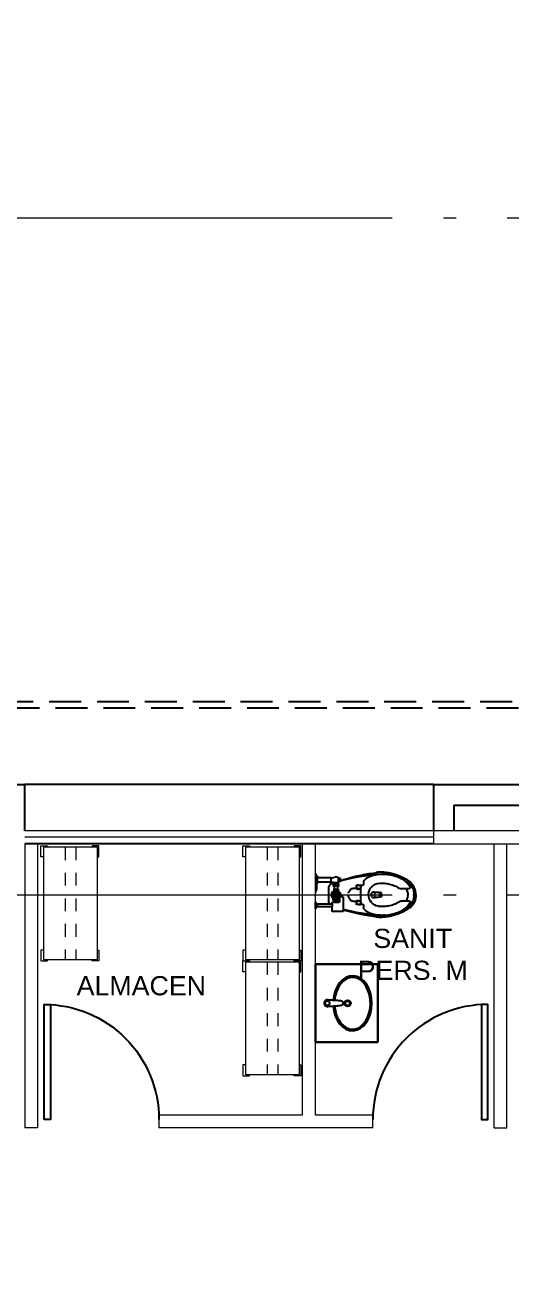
# Model space of a CAD drawing. Header units: metres. Extents: x -22 to 564, y 0 to 143.
# Drawn here: x 290.06 to 293.87, y 46.04 to 55.79 of the extents above; entities that cross this region are included whole.
import ezdxf

# ---------------------------------------------------------------- set-up
doc = ezdxf.new("R2010")
doc.units = ezdxf.units.M
for name, pattern in [('EJES630', [6.3, 5.5, -0.4, 0, -0.4]), ('XREF 3N NEURO-ONCOLOGIA$0$DASHED2', [0.375, 0.25, -0.125]), ('XREF 3N NEURO-ONCOLOGIA$0$HIDDEN2', [0.1875, 0.125, -0.0625]), ('XREF 3N NEURO-ONCOLOGIA$0$PDF_IMPORT', [1, 0.8, -0.2])]:
    doc.linetypes.add(name, pattern=pattern)
for name, color, linetype, lineweight in [('EJES', 11, 'EJES630', 0), ('XREF 3N NEURO-ONCOLOGIA$0$HERRERIAS', 1, 'Continuous', 18), ('XREF 3N NEURO-ONCOLOGIA$0$MUROS DE TABLAROCA', 150, 'Continuous', 13)]:
    doc.layers.add(name, color=color, linetype=linetype, lineweight=lineweight)
for name, color, linetype in [('TEXTO', 7, 'Continuous'), ('XREF 3N NEURO-ONCOLOGIA$0$LAMINA MULTIPERFORADA', 9, 'Continuous'), ('XREF 3N NEURO-ONCOLOGIA$0$MOBILIARIO', 161, 'Continuous'), ('XREF 3N NEURO-ONCOLOGIA$0$MOBILIARIO FIJO', 40, 'Continuous'), ('XREF 3N NEURO-ONCOLOGIA$0$MUROS BAJOS', 2, 'Continuous'), ('XREF 3N NEURO-ONCOLOGIA$0$NOVIDESA', 11, 'Continuous'), ('XREF 3N NEURO-ONCOLOGIA$0$PUERTAS', 253, 'Continuous')]:
    doc.layers.add(name, color=color, linetype=linetype)
doc.styles.add('100 SUBTITULOS 30', font='arial.ttf', dxfattribs={"height": 0.3})

# ---------------------------------------------------------------- blocks, each defined once
blk = doc.blocks.new('XREF 3N NEURO-ONCOLOGIA$0$XR-02$0$LAVABO.NORMATIVO')
at = {"layer": 'XREF 3N NEURO-ONCOLOGIA$0$MOBILIARIO FIJO'}
for p, q in [((-0.305, -0.49), (-0.305, 0)), ((-0.305, 0), (0.305, 0)), ((0.305, 0), (-0.305, 0)), ((-0.305, 0), (-0.305, -0.49)), ((0.305, -0.49), (0.305, 0)), ((0.305, 0), (0.305, -0.49)), ((0.305, -0.49), (-0.305, -0.49)), ((-0.305, -0.49), (0.305, -0.49))]:
    blk.add_line(p, q, dxfattribs=at)
at = {"layer": 'XREF 3N NEURO-ONCOLOGIA$0$MOBILIARIO FIJO', "linetype": 'ByBlock'}
for p, q in [((-0.0243, -0.0921), (-0.0244, -0.0934)), ((-0.0244, -0.0934), (-0.0244, -0.0942)), ((-0.0244, -0.0942), (-0.0243, -0.0949)), ((-0.024, -0.0894), (-0.0243, -0.0921)), ((-0.0243, -0.0949), (-0.0243, -0.0955)), ((-0.0243, -0.0955), (-0.0243, -0.096)), ((-0.0243, -0.096), (-0.0242, -0.0966)), ((-0.0242, -0.0966), (-0.0241, -0.0974)), ((-0.0234, -0.087), (-0.024, -0.0894)), ((-0.0227, -0.0847), (-0.0234, -0.087)), ((-0.0216, -0.0822), (-0.0227, -0.0847)), ((-0.0202, -0.0798), (-0.0216, -0.0822)), ((-0.0191, -0.0783), (-0.0202, -0.0798)), ((-0.0172, -0.0761), (-0.0191, -0.0783)), ((-0.0151, -0.0741), (-0.0172, -0.0761)), ((-0.0135, -0.073), (-0.0151, -0.0741)), ((-0.0112, -0.0715), (-0.0135, -0.073)), ((-0.0091, -0.0705), (-0.0112, -0.0715)), ((-0.0068, -0.0696), (-0.0091, -0.0705)), ((-0.0048, -0.069), (-0.0068, -0.0696)), ((-0.0037, -0.0688), (-0.0048, -0.069)), ((-0.0023, -0.0686), (-0.0037, -0.0688)), ((-0.0007, -0.0684), (-0.0023, -0.0686)), ((0.001, -0.0684), (-0.0007, -0.0684)), ((0.0022, -0.0684), (0.001, -0.0684)), ((0.0031, -0.0685), (0.0022, -0.0684)), ((0.0044, -0.0686), (0.0031, -0.0685)), ((0.0064, -0.0689), (0.0044, -0.0686)), ((0.0074, -0.0692), (0.0064, -0.0689)), ((0.0089, -0.0696), (0.0074, -0.0692)), ((0.0104, -0.0702), (0.0089, -0.0696)), ((0.012, -0.0709), (0.0104, -0.0702)), ((0.0135, -0.0717), (0.012, -0.0709)), ((0.015, -0.0726), (0.0135, -0.0717)), ((0.0161, -0.0734), (0.015, -0.0726)), ((0.0174, -0.0743), (0.0161, -0.0734)), ((0.0185, -0.0753), (0.0174, -0.0743)), ((0.0196, -0.0765), (0.0185, -0.0753)), ((0.0205, -0.0775), (0.0196, -0.0765)), ((0.0216, -0.0789), (0.0205, -0.0775)), ((0.0223, -0.08), (0.0216, -0.0789)), ((0.0229, -0.0809), (0.0223, -0.08)), ((0.0236, -0.0821), (0.0229, -0.0809)), ((0.0242, -0.0833), (0.0236, -0.0821)), ((0.0247, -0.0847), (0.0242, -0.0833)), ((0.0251, -0.0858), (0.0247, -0.0847)), ((0.0253, -0.0863), (0.0251, -0.0858)), ((0.0257, -0.0876), (0.0253, -0.0863)), ((0.0259, -0.0887), (0.0257, -0.0876)), ((0.0257, -0.0997), (0.0262, -0.0967)), ((0.0262, -0.0904), (0.0259, -0.0887)), ((0.0264, -0.0923), (0.0262, -0.0904)), ((0.0262, -0.0967), (0.0264, -0.0945)), ((0.0264, -0.0945), (0.0264, -0.0923)), ((-0.0241, -0.0974), (-0.0239, -0.0984)), ((-0.0239, -0.0984), (-0.0238, -0.0992)), ((-0.0238, -0.0992), (-0.0236, -0.1)), ((-0.0236, -0.1), (-0.0234, -0.1008)), ((-0.0234, -0.1008), (-0.0231, -0.1015)), ((-0.0231, -0.1015), (-0.023, -0.1019)), ((-0.023, -0.1019), (-0.023, -0.1049)), ((-0.023, -0.1049), (-0.0228, -0.1112)), ((-0.0228, -0.1112), (-0.0227, -0.115)), ((-0.0227, -0.115), (-0.0225, -0.1194)), ((-0.0225, -0.1194), (-0.0223, -0.124)), ((-0.0223, -0.124), (-0.0221, -0.1293)), ((-0.0221, -0.1293), (-0.0218, -0.1342)), ((-0.0218, -0.1342), (-0.0215, -0.1396)), ((-0.0215, -0.1396), (-0.0213, -0.1434)), ((-0.0213, -0.1434), (-0.0211, -0.1459)), ((-0.0211, -0.1459), (-0.0209, -0.1491)), ((-0.0209, -0.1491), (-0.0206, -0.1522)), ((-0.0206, -0.1522), (-0.0204, -0.1555)), ((-0.0204, -0.1555), (-0.0201, -0.1589)), ((-0.0201, -0.1589), (-0.0196, -0.1649)), ((-0.0196, -0.1649), (-0.0189, -0.1721)), ((-0.0189, -0.1721), (-0.0181, -0.1789)), ((-0.0181, -0.1789), (-0.0169, -0.19)), ((-0.0169, -0.19), (-0.0157, -0.1988)), ((0.0182, -0.196), (0.0184, -0.194)), ((0.0184, -0.194), (0.0187, -0.1919)), ((0.0187, -0.1919), (0.0189, -0.19)), ((0.0189, -0.19), (0.0191, -0.1882)), ((0.0191, -0.1882), (0.0195, -0.185)), ((0.0195, -0.185), (0.0198, -0.1825)), ((0.0198, -0.1825), (0.02, -0.1804)), ((0.02, -0.1804), (0.0208, -0.1735)), ((0.0208, -0.1735), (0.0214, -0.1673)), ((0.0214, -0.1673), (0.0222, -0.1578)), ((0.0222, -0.1578), (0.0226, -0.1532)), ((0.0226, -0.1532), (0.0229, -0.1491)), ((0.0229, -0.1491), (0.0233, -0.1442)), ((0.0233, -0.1442), (0.0238, -0.1353)), ((0.0238, -0.1353), (0.0241, -0.1299)), ((0.0241, -0.1299), (0.0243, -0.1254)), ((0.0243, -0.1254), (0.0246, -0.1195)), ((0.0246, -0.1195), (0.0248, -0.1123)), ((0.0248, -0.1123), (0.025, -0.1082)), ((0.025, -0.1082), (0.0251, -0.1019)), ((0.0251, -0.1019), (0.0257, -0.0997)), ((0.0251, -0.1019), (0.0251, -0.1019)), ((-0.0157, -0.1988), (-0.015, -0.204)), ((-0.015, -0.204), (-0.0149, -0.2046)), ((-0.0149, -0.2046), (-0.0147, -0.2056)), ((-0.0147, -0.2056), (-0.0145, -0.2063)), ((-0.0145, -0.2063), (-0.0143, -0.2071)), ((-0.0143, -0.2071), (-0.0138, -0.2082)), ((-0.0138, -0.2082), (-0.0133, -0.2094)), ((-0.0133, -0.2094), (-0.0126, -0.2105)), ((-0.0126, -0.2105), (-0.0117, -0.2117)), ((-0.0117, -0.2117), (-0.0102, -0.2135)), ((-0.0102, -0.2135), (-0.0089, -0.2146)), ((-0.0089, -0.2146), (-0.0077, -0.2154)), ((-0.0077, -0.2154), (-0.0065, -0.2161)), ((-0.0065, -0.2161), (-0.0048, -0.2169)), ((-0.0048, -0.2169), (-0.0035, -0.2173)), ((-0.0035, -0.2173), (-0.002, -0.2177)), ((-0.002, -0.2177), (-0.0008, -0.2179)), ((-0.0008, -0.2179), (0.0008, -0.218)), ((0.0008, -0.218), (0.0027, -0.2179)), ((0.0027, -0.2179), (0.0037, -0.2177)), ((0.0037, -0.2177), (0.0056, -0.2173)), ((0.0056, -0.2173), (0.0072, -0.2168)), ((0.0072, -0.2168), (0.0088, -0.216)), ((0.0088, -0.216), (0.0106, -0.2149)), ((0.0106, -0.2149), (0.0116, -0.214)), ((0.0116, -0.214), (0.0128, -0.2129)), ((0.0128, -0.2129), (0.014, -0.2114)), ((0.014, -0.2114), (0.0152, -0.2097)), ((0.0152, -0.2097), (0.0162, -0.2076)), ((0.0162, -0.2076), (0.0167, -0.2057)), ((0.0167, -0.2057), (0.017, -0.2046)), ((0.017, -0.2046), (0.0173, -0.2024)), ((0.0173, -0.2024), (0.0176, -0.2004)), ((0.0176, -0.2004), (0.0179, -0.1983)), ((0.0179, -0.1983), (0.0182, -0.196))]:
    blk.add_line(p, q, dxfattribs=at)
at = {"layer": 'XREF 3N NEURO-ONCOLOGIA$0$MOBILIARIO FIJO', "linetype": 'Continuous'}
blk.add_circle((0.001, -0.0938), 0.0171, dxfattribs=at)
at = {"layer": 'XREF 3N NEURO-ONCOLOGIA$0$MOBILIARIO FIJO'}
for radius in [0.025, 0.0175]:
    blk.add_circle((0, -0.2523), radius, dxfattribs=at)
at = {"layer": 'XREF 3N NEURO-ONCOLOGIA$0$MOBILIARIO FIJO', "linetype": 'Continuous'}
for centre, radius, start, end in [((0.001, -0.0938), 0.0254, 0, 198.6555), ((0.001, -0.0938), 0.0242, 359.53294, 180.46706), ((0.8216, -0.0871), 0.8447, 180.46706, 187.95688), ((-0.8195, -0.0871), 0.8447, 352.04312, 359.53294), ((0.0011, -0.0938), 0.0254, 341.33754, 0.00356), ((0.001, -0.2018), 0.0162, 187.95688, 352.04312)]:
    blk.add_arc(centre, radius, start, end, dxfattribs=at)
at = {"layer": 'XREF 3N NEURO-ONCOLOGIA$0$MOBILIARIO FIJO'}
blk.add_ellipse((0, -0.2907), major_axis=(-0.215, 0), ratio=0.709302, start_param=4.791428, end_param=10.916607, dxfattribs=at)
blk.add_open_spline([(-0.0163, -0.1507), (-0.0558, -0.153), (-0.0942, -0.1635), (-0.1837, -0.2123), (-0.2121, -0.2654), (-0.1879, -0.3629), (-0.1336, -0.4082), (0.0089, -0.4403), (0.0926, -0.4256), (0.1966, -0.3523), (0.2151, -0.2979), (0.1733, -0.2026), (0.1106, -0.1621), (0.0301, -0.1518), (0.0232, -0.1511), (0.0163, -0.1507)], degree=3, knots=[4.791428, 4.791428, 4.791428, 4.791428, 5.367357, 5.367357, 6.457084, 6.457084, 7.54681, 7.54681, 8.636537, 8.636537, 9.726264, 9.726264, 10.81599, 10.81599, 10.916607, 10.916607, 10.916607, 10.916607], dxfattribs=at)
blk = doc.blocks.new('XREF 3N NEURO-ONCOLOGIA$0$XR-00$0$TZF-1-310')
for p, q in [((0, 0.0034), (0, -0.0034)), ((0.107, 0), (0.0582, 0)), ((-0.0197, -0.0022), (-0.0141, -0.0008)), ((-0.0034, 0), (0.0034, 0)), ((0.0575, -0.0007), (0.0576, -0.0026)), ((0.0575, -0.0007), (0.1078, -0.0007)), ((0.0585, -0.0037), (0.069, -0.0067)), ((0.069, -0.0067), (0.0964, -0.0067)), ((0.0705, -0.0086), (0.0708, -0.0154)), ((0.0708, -0.0154), (0.0946, -0.0154)), ((0.0736, -0.1306), (0.0736, -0.0154)), ((0.0918, -0.0155), (0.0917, -0.1306)), ((0.0946, -0.0154), (0.0948, -0.0086)), ((0.0964, -0.0067), (0.1066, -0.0038)), ((0.1072, 0), (0.107, 0)), ((0.1078, -0.0025), (0.1078, -0.0007)), ((-0.1331, -0.1809), (-0.1338, -0.1805)), ((-0.1331, -0.181), (-0.1331, -0.181)), ((-0.1331, -0.181), (-0.133, -0.181)), ((-0.133, -0.181), (-0.1329, -0.181)), ((-0.1329, -0.1837), (-0.133, -0.1814)), ((-0.133, -0.1814), (-0.0996, -0.1814)), ((-0.1329, -0.181), (-0.1319, -0.181)), ((-0.1329, -0.1837), (-0.0999, -0.1837)), ((-0.1302, -0.1867), (-0.1329, -0.1837)), ((-0.1319, -0.181), (-0.1269, -0.1809)), ((-0.1026, -0.1867), (-0.1302, -0.1867)), ((-0.1302, -0.1867), (-0.1301, -0.1933)), ((-0.1287, -0.1946), (-0.104, -0.1946)), ((-0.1269, -0.1809), (-0.1141, -0.1807)), ((-0.1141, -0.1807), (-0.1105, -0.1806)), ((-0.1105, -0.1806), (-0.1008, -0.1805)), ((-0.1028, -0.1933), (-0.1026, -0.1867)), ((-0.0999, -0.1837), (-0.1026, -0.1867)), ((-0.1008, -0.1805), (-0.1002, -0.1805)), ((-0.0998, -0.1814), (-0.0999, -0.1837)), ((-0.0996, -0.1805), (-0.0989, -0.1809)), ((-0.0996, -0.1814), (-0.0989, -0.181)), ((-0.0958, -0.1423), (-0.0805, -0.1423)), ((-0.0958, -0.1789), (-0.0815, -0.1789)), ((-0.082, -0.1612), (-0.0802, -0.1612)), ((-0.082, -0.1612), (-0.0815, -0.1789)), ((-0.0815, -0.1789), (-0.0807, -0.1775)), ((-0.0807, -0.1775), (-0.0806, -0.1775)), ((-0.0806, -0.1775), (-0.08, -0.1785)), ((-0.0805, -0.1423), (-0.08, -0.1433)), ((-0.0805, -0.1423), (-0.0801, -0.1593)), ((-0.0802, -0.1612), (-0.0801, -0.1682)), ((-0.0801, -0.1593), (-0.08, -0.1645)), ((-0.0801, -0.1682), (-0.08, -0.1743)), ((-0.08, -0.1433), (-0.08, -0.1403)), ((-0.08, -0.1403), (-0.0684, -0.1403)), ((-0.08, -0.1433), (-0.08, -0.1809)), ((-0.08, -0.1645), (-0.08, -0.1732)), ((-0.08, -0.1732), (-0.08, -0.1742)), ((-0.08, -0.1809), (-0.0684, -0.1809)), ((-0.0663, -0.1424), (-0.0663, -0.1461)), ((-0.0663, -0.1789), (-0.0663, -0.1751)), ((-0.0587, -0.1062), (-0.0589, -0.1062)), ((0.0587, -0.1062), (-0.0587, -0.1062)), ((-0.0446, -0.1606), (-0.0284, -0.1606)), ((-0.0446, -0.1751), (-0.0446, -0.1777)), ((-0.0446, -0.1777), (-0.0229, -0.1776)), ((-0.0233, -0.1591), (-0.0175, -0.145)), ((-0.0175, -0.1762), (-0.0233, -0.1621)), ((-0.0175, -0.165), (-0.0175, -0.1562)), ((-0.0174, -0.1563), (-0.0174, -0.1649)), ((-0.0154, -0.1429), (-0.0019, -0.1373)), ((-0.0154, -0.1783), (-0.0013, -0.1842)), ((-0.013, -0.1295), (-0.013, -0.1264)), ((-0.013, -0.1295), (-0.013, -0.1336)), ((-0.0127, -0.1264), (-0.0127, -0.1292)), ((-0.0126, -0.1946), (-0.0126, -0.1919)), ((-0.0086, -0.1264), (-0.0086, -0.1292)), ((-0.0075, -0.1946), (-0.0075, -0.1919)), ((-0.004, -0.1264), (-0.004, -0.1292)), ((-0.0031, -0.1946), (-0.0031, -0.1919)), ((0.0022, -0.1839), (0.0158, -0.1783)), ((0.0024, -0.1373), (0.0149, -0.1425)), ((0.0044, -0.1264), (0.0044, -0.1292)), ((0.0058, -0.1946), (0.0058, -0.1919)), ((0.009, -0.1264), (0.009, -0.1292)), ((0.0097, -0.1946), (0.0097, -0.1919)), ((0.0101, -0.1336), (0.0245, -0.1336)), ((0.0101, -0.1876), (0.0245, -0.1876)), ((0.0131, -0.1264), (0.0131, -0.1292)), ((0.0134, -0.1336), (0.0134, -0.1264)), ((0.0134, -0.1919), (0.0134, -0.1876)), ((0.0134, -0.1946), (0.0134, -0.1919)), ((0.0162, -0.2187), (0.0162, -0.1879)), ((0.0162, -0.1879), (0.021, -0.1879)), ((0.0178, -0.1563), (0.0178, -0.1649)), ((0.0179, -0.145), (0.0233, -0.1579)), ((0.0179, -0.165), (0.0179, -0.1562)), ((0.0238, -0.1621), (0.0182, -0.1757)), ((0.0201, -0.1879), (0.0205, -0.1876)), ((0.0209, -0.1879), (0.0213, -0.1876)), ((0.0267, -0.1839), (0.027, -0.1806)), ((0.027, -0.1406), (0.0268, -0.1376)), ((0.0276, -0.1396), (0.0276, -0.1521)), ((0.0276, -0.1431), (0.0287, -0.1431)), ((0.0276, -0.1781), (0.0276, -0.1691)), ((0.0276, -0.1691), (0.0276, -0.1816)), ((0.0294, -0.1781), (0.0276, -0.1781)), ((0.0287, -0.1431), (0.0294, -0.1781)), ((0.0287, -0.1431), (0.0292, -0.1439)), ((0.0296, -0.1701), (0.0292, -0.1439)), ((0.0292, -0.1439), (0.0294, -0.1439)), ((0.0294, -0.1439), (0.0298, -0.1431)), ((0.0294, -0.1439), (0.03, -0.1773)), ((0.0294, -0.1781), (0.0298, -0.1773)), ((0.0298, -0.1773), (0.0296, -0.1701)), ((0.0304, -0.1781), (0.0298, -0.1431)), ((0.0298, -0.1431), (0.03, -0.1431)), ((0.0298, -0.1773), (0.03, -0.1773)), ((0.03, -0.1431), (0.0306, -0.1781)), ((0.03, -0.1431), (0.03, -0.1431)), ((0.03, -0.1431), (0.0304, -0.1439)), ((0.03, -0.1773), (0.0304, -0.1781)), ((0.0304, -0.1439), (0.0308, -0.1622)), ((0.0304, -0.1439), (0.0306, -0.1439)), ((0.0304, -0.1781), (0.0306, -0.1781)), ((0.0306, -0.1439), (0.031, -0.1433)), ((0.0306, -0.1439), (0.0308, -0.1498)), ((0.0306, -0.1781), (0.031, -0.1774)), ((0.0308, -0.1498), (0.0309, -0.1593)), ((0.0308, -0.1622), (0.0309, -0.1703)), ((0.0309, -0.1593), (0.0309, -0.1605)), ((0.0309, -0.1605), (0.0309, -0.162)), ((0.0309, -0.162), (0.031, -0.1637)), ((0.0309, -0.1703), (0.0309, -0.1724)), ((0.0517, -0.1879), (0.0554, -0.1879)), ((0.0587, -0.1062), (0.0589, -0.1062)), ((0.0732, -0.1305), (0.0664, -0.1305)), ((0.131, -0.1305), (0.0921, -0.1305)), ((0.131, -0.2187), (0.131, -0.1305)), ((-0.1109, -0.1952), (-0.1109, -0.1949)), ((0.0162, -0.2187), (0.131, -0.2187)), ((-0.1069, -0.3779), (-0.1063, -0.3779)), ((-0.1047, -0.377), (-0.1046, -0.3768)), ((-0.1029, -0.3758), (-0.1024, -0.3758)), ((-0.1024, -0.3758), (-0.0787, -0.3758)), ((-0.0763, -0.3379), (-0.0765, -0.3256)), ((-0.0763, -0.3255), (-0.0763, -0.3536)), ((-0.0763, -0.3536), (-0.056, -0.3539)), ((-0.0761, -0.3536), (-0.0761, -0.3536)), ((-0.0752, -0.3536), (-0.0761, -0.3536)), ((-0.0761, -0.3536), (-0.0761, -0.3538)), ((-0.0761, -0.3538), (-0.0761, -0.3539)), ((-0.0735, -0.3627), (-0.0761, -0.3539)), ((-0.0752, -0.3536), (-0.0752, -0.3536)), ((-0.0752, -0.3536), (-0.0729, -0.3536)), ((-0.0742, -0.3721), (-0.0742, -0.3698)), ((-0.0735, -0.3636), (-0.0735, -0.3598)), ((-0.0729, -0.3219), (-0.0727, -0.3219)), ((-0.0726, -0.3219), (-0.0679, -0.3219)), ((-0.0509, -0.3222), (-0.0726, -0.3219)), ((-0.0693, -0.3562), (-0.056, -0.3563)), ((-0.0679, -0.3219), (-0.0561, -0.3219)), ((-0.0561, -0.3219), (-0.0511, -0.3219)), ((-0.056, -0.353), (-0.0373, -0.353)), ((-0.056, -0.353), (-0.056, -0.3563)), ((-0.0481, -0.353), (-0.0473, -0.326)), ((-0.0476, -0.3384), (-0.0479, -0.353)), ((-0.0364, -0.3539), (-0.0364, -0.3562)), ((0.0364, -0.3562), (0.0364, -0.3539)), ((0.0373, -0.353), (0.0551, -0.353)), ((0.0476, -0.3381), (0.0475, -0.3258)), ((0.0476, -0.3258), (0.0476, -0.353)), ((0.0511, -0.3221), (0.0512, -0.3221)), ((0.0513, -0.3221), (0.0561, -0.3221)), ((0.0731, -0.3224), (0.0513, -0.3221)), ((0.056, -0.3539), (0.056, -0.3562)), ((0.056, -0.3539), (0.0759, -0.3542)), ((0.0561, -0.3221), (0.0679, -0.3221)), ((0.0679, -0.3221), (0.0729, -0.3221)), ((0.0761, -0.3541), (0.0735, -0.3629)), ((0.0735, -0.3598), (0.0735, -0.3636)), ((0.0742, -0.3698), (0.0742, -0.3721)), ((0.0759, -0.3542), (0.0767, -0.3262)), ((0.0761, -0.3539), (0.0759, -0.3539)), ((0.0763, -0.3386), (0.0761, -0.3539)), ((0.0761, -0.354), (0.0761, -0.3539)), ((0.0761, -0.3541), (0.0761, -0.354)), ((0.0787, -0.3758), (0.1024, -0.3758)), ((0.1024, -0.3758), (0.1029, -0.3758)), ((0.1069, -0.3779), (0.1052, -0.3779)), ((0.0216, -0.4666), (-0.0216, -0.4666)), ((-0.0026, -0.4379), (-0.0058, -0.4387)), ((0.0058, -0.4387), (-0.0058, -0.4387)), ((0.0026, -0.4379), (0.0058, -0.4387)), ((-0.0907, -0.5014), (-0.0907, -0.5014)), ((0.0181, -0.5057), (-0.0181, -0.5057)), ((-0.0176, -0.5057), (-0.0171, -0.5081)), ((0, -0.5182), (0, -0.5191)), ((0.0176, -0.5057), (0.0171, -0.5081)), ((-0.0501, -0.6597), (-0.0501, -0.7362)), ((0.0501, -0.7362), (0.0501, -0.6674)), ((-0.0062, -0.724), (0, -0.724)), ((0.0062, -0.724), (0, -0.724))]:
    blk.add_line(p, q)
for points in [[(-0.169, -0.0008), (-0.1688, 0)], [(-0.1688, 0), (-0.0143, 0)], [(-0.169, -0.0008), (-0.1634, -0.0022)], [(-0.1686, -0.0008), (-0.0145, -0.0008)], [(-0.1634, -0.0022), (-0.0197, -0.0022)], [(-0.152, -0.0025), (-0.1464, -0.0081)], [(-0.1473, -0.013), (-0.1477, -0.0069)], [(-0.1452, -0.015), (-0.0876, -0.015)], [(-0.145, -0.0087), (-0.0382, -0.0087)], [(-0.0855, -0.013), (-0.0853, -0.0087)], [(-0.0367, -0.0081), (-0.0312, -0.0025)], [(-0.0141, -0.0008), (-0.0143, 0)], [(-0.0965, -0.1805), (-0.1363, -0.1805)], [(-0.1318, -0.1231), (-0.1338, -0.1231), (-0.1338, -0.135)], [(-0.133, -0.1814), (-0.1338, -0.1814), (-0.1331, -0.181), (-0.1331, -0.1809), (-0.1331, -0.1809), (-0.1331, -0.1809), (-0.1331, -0.1809), (-0.1331, -0.1809), (-0.1331, -0.1808), (-0.1331, -0.1808), (-0.1331, -0.1808), (-0.133, -0.1808), (-0.133, -0.1808), (-0.1329, -0.1808), (-0.1329, -0.1808), (-0.1328, -0.1808), (-0.1326, -0.1808), (-0.1322, -0.1808), (-0.1313, -0.1808), (-0.1297, -0.1807), (-0.1275, -0.1807), (-0.1236, -0.1806), (-0.1168, -0.1806), (-0.1117, -0.1805), (-0.1093, -0.1805), (-0.1093, -0.1805)], [(-0.0989, -0.1809), (-0.0989, -0.1809), (-0.0989, -0.1809), (-0.0989, -0.1809), (-0.0989, -0.1809), (-0.0989, -0.1809), (-0.099, -0.1809), (-0.099, -0.1809), (-0.099, -0.1809), (-0.099, -0.1809), (-0.0992, -0.1809), (-0.0998, -0.1809), (-0.1026, -0.181), (-0.1045, -0.181), (-0.1092, -0.1811), (-0.1162, -0.1812), (-0.1277, -0.1813), (-0.1297, -0.1813), (-0.1314, -0.1814), (-0.1325, -0.1814), (-0.1332, -0.1814), (-0.1334, -0.1814)], [(-0.101, -0.1231), (-0.099, -0.1231), (-0.099, -0.135)], [(-0.0967, -0.1399), (-0.0965, -0.1403)], [(-0.0958, -0.1412), (-0.0958, -0.1789), (-0.0958, -0.1799)], [(-0.0807, -0.1775), (-0.0811, -0.168), (-0.0812, -0.1612)], [(-0.0446, -0.1461), (-0.0446, -0.1435), (-0.0228, -0.1434)], [(-0.0149, -0.1632), (-0.0149, -0.1579), (-0.0132, -0.1579), (-0.0132, -0.1598), (-0.0116, -0.1598), (-0.0116, -0.1579), (-0.0099, -0.1579), (-0.0099, -0.1632), (-0.0116, -0.1632), (-0.0116, -0.1613), (-0.0132, -0.1613), (-0.0132, -0.1632), (-0.0149, -0.1632)], [(-0.0137, -0.1355), (-0.0135, -0.1336), (-0.0096, -0.1336)], [(-0.0074, -0.1618), (-0.0045, -0.1618), (-0.0045, -0.1632), (-0.0091, -0.1632), (-0.0091, -0.1579), (-0.0045, -0.1579), (-0.0045, -0.1593), (-0.0074, -0.1593), (-0.0074, -0.1618)], [(-0.0074, -0.1612), (-0.005, -0.1612), (-0.005, -0.1599)], [(-0.0039, -0.1579), (-0.0023, -0.1579), (-0.0023, -0.1618), (-0.0002, -0.1618), (-0.0002, -0.1632), (-0.0039, -0.1632), (-0.0039, -0.1579)], [(-0.0008, -0.1579), (0.0008, -0.1579), (0.0018, -0.1612), (0.0027, -0.1579), (0.0043, -0.1579), (0.0027, -0.1632), (0.0008, -0.1632), (-0.0008, -0.1579)], [(0.0064, -0.1618), (0.0093, -0.1618), (0.0093, -0.1632), (0.0048, -0.1632), (0.0048, -0.1579), (0.0093, -0.1579), (0.0093, -0.1593), (0.0064, -0.1593), (0.0064, -0.1618)], [(0.0064, -0.1612), (0.0089, -0.1612), (0.0089, -0.1599)], [(0.0097, -0.1632), (0.0114, -0.1606), (0.0097, -0.1579), (0.0116, -0.1579), (0.0124, -0.1592), (0.0132, -0.1579), (0.0151, -0.1579), (0.0134, -0.1606), (0.0151, -0.1632), (0.0132, -0.1632), (0.0124, -0.1619), (0.0116, -0.1632), (0.0097, -0.1632)], [(0.0212, -0.188), (0.0212, -0.1879), (0.0514, -0.1879), (0.0514, -0.1879)], [(0.053, -0.1489), (0.053, -0.1417), (0.0573, -0.1417), (0.0573, -0.1384), (0.0587, -0.1384), (0.0587, -0.1828), (0.0573, -0.1828), (0.0573, -0.1795), (0.053, -0.1795), (0.053, -0.1723), (0.0573, -0.1723), (0.0573, -0.1489), (0.053, -0.1489), (0.053, -0.1723)], [(0.0587, -0.1833), (0.0594, -0.1793), (0.0599, -0.1585), (0.0594, -0.1419), (0.059, -0.1387), (0.0587, -0.1379)], [(-0.1219, -0.1952), (-0.1219, -0.1949)]]:
    blk.add_lwpolyline(points)
for points in [[(-0.1318, -0.015), (-0.101, -0.015), (-0.101, -0.1231), (-0.1318, -0.1231)], [(-0.0663, -0.1461), (-0.0446, -0.1461), (-0.0446, -0.1751), (-0.0663, -0.1751)], [(-0.0131, -0.1919), (0.0135, -0.1919), (0.0135, -0.1946), (-0.0131, -0.1946)], [(-0.013, -0.1264), (0.0134, -0.1264), (0.0134, -0.1292), (-0.013, -0.1292)], [(-0.0073, -0.1946), (0.0077, -0.1946), (0.0077, -0.2007), (-0.0073, -0.2007)], [(0.031, -0.1814), (0.0417, -0.1814), (0.0417, -0.1398), (0.031, -0.1398)], [(0.031, -0.1399), (0.0372, -0.1399), (0.0372, -0.1487), (0.031, -0.1487)], [(0.031, -0.1517), (0.0372, -0.1517), (0.0372, -0.1694), (0.031, -0.1694)], [(0.031, -0.1725), (0.0372, -0.1725), (0.0372, -0.1813), (0.031, -0.1813)], [(0.0417, -0.1455), (0.053, -0.1455), (0.053, -0.1757), (0.0417, -0.1757)]]:
    blk.add_lwpolyline(points, close=True)
for radius in [0.0287, 0.0208, 0.0206]:
    blk.add_circle((0.0002, -0.1606), radius)
at = {"linetype": 'XREF 3N NEURO-ONCOLOGIA$0$HIDDEN2', "ltscale": 0.25}
blk.add_circle((0, -0.305), 0.05, dxfattribs=at)
for centre, radius, start, end in [((0.0582, -0.0007), 0.000699, 90.95277, 179.98844), ((-0.1685, 0.0038), 0.0046, 263.59467, 268.45589), ((-0.1529, -0.0035), 0.00135, 45.0725, 87.18005), ((-0.1452, -0.0129), 0.0021, 183, 270), ((-0.145, -0.0067), 0.00204, 225, 270), ((-0.0876, -0.0129), 0.0021, 270, 357), ((-0.0382, -0.0067), 0.00204, 270, 315), ((-0.0302, -0.0035), 0.00137, 94.72272, 134.74142), ((-0.0146, 0.0033), 0.00404, 271.14866, 276.87914), ((0.059, -0.0024), 0.0014, 186.73492, 251.23129), ((0.0685, -0.0087), 0.00201, 2.8263, 77.30626), ((0.0968, -0.0087), 0.00201, 102.67221, 177.17047), ((0.1064, -0.0024), 0.00142, 280.21822, 357.71478), ((0.1071, -0.0007), 0.000699, 359.99635, 84.9523), ((1.4324, -0.6105), 1.5966, 164.90366, 175.99719), ((-0.0899, -0.1604), 0.0506, 150.37925, 203.38768), ((-0.1287, -0.1933), 0.00134, 181.5, 270), ((-0.1216, -0.1949), 0.000343, 129.53376, 173.6561), ((1.2567, -0.6451), 1.4396, 161.76439, 162.83688), ((-0.1113, -0.1949), 0.000384, 6.4023, 46.33892), ((-0.1041, -0.1933), 0.00132, 272.56001, 359.51881), ((-0.0976, -0.135), 0.0014, 180, 202.38544), ((-0.1465, -0.1622), 0.0546, 24.14172, 29.23608), ((-0.0951, -0.1399), 0.00152, 197.70051, 241.61788), ((-0.0953, -0.1812), 0.0014, 109.98402, 146.49487), ((1.4324, -0.6105), 1.5966, 162.4445, 162.94849), ((-0.0589, -0.1386), 0.0324, 90, 162.44179), ((1.4324, -0.6105), 1.5966, 162.44179, 162.4445), ((0.3455, -0.1572), 0.4265, 180.5403, 182.73096), ((-0.0684, -0.1424), 0.0021, 0, 90), ((-0.0684, -0.1788), 0.0021, 269.92172, 358.00948), ((0.0002, -0.1606), 0.0342, 112.68229, 150.08645), ((0.0002, -0.1606), 0.0342, 209.89818, 247.19564), ((0.0002, -0.1606), 0.0338, 113.03003, 149.60721), ((0.0002, -0.1606), 0.0338, 210.39279, 246.96997), ((-0.0196, -0.1606), 0.00402, 157.49993, 202.50007), ((-0.0138, -0.1466), 0.00402, 112.49993, 157.50007), ((0.0002, -0.3691), 0.2137, 85.25656, 94.74344), ((0.0002, 0.0479), 0.2137, 265.25656, 274.74344), ((-0.0138, -0.1746), 0.00402, 202.49993, 244.67813), ((0.0002, -0.3691), 0.2136, 85.28419, 94.71581), ((0.0002, 0.0479), 0.2136, 265.28419, 274.71579), ((-0.0048, -0.1633), 0.00333, 92.771, 141.15456), ((0.0002, -0.1412), 0.00442, 60.02508, 118.41746), ((0.0002, -0.1803), 0.00418, 247.96015, 298.51568), ((0.009, -0.1633), 0.00333, 92.771, 141.15456), ((0.0002, -0.1606), 0.0342, 51.96009, 67.31771), ((0.003, -0.1564), 0.0287, 52.4204, 68.73168), ((0.0002, -0.1606), 0.0338, 293.03003, 298.24303), ((-0.001, -0.1578), 0.0373, 292.84038, 297.39367), ((0.0139, -0.1468), 0.00445, 24.00759, 75.65245), ((0.0141, -0.1745), 0.00418, 292.93282, 343.68128), ((0.0361, -0.0373), 0.1513, 264.24673, 275.90844), ((0.0193, -0.1605), 0.00473, 339.55346, 33.71095), ((0.0206, -0.1386), 0.00627, 9.35406, 51.77107), ((0.0206, -0.1386), 0.00627, 9.35406, 51.77107), ((0.0206, -0.1826), 0.00627, 308.22298, 348.27509), ((0.0206, -0.1826), 0.00627, 308.22298, 348.27509), ((0.0324, -0.1366), 0.00562, 189.38339, 212.17133), ((0.0326, -0.1847), 0.00586, 147.9912, 172.48664), ((-0.0002, -0.1608), 0.0347, 30.44518, 36.74674), ((0.003, -0.1588), 0.0304, 29.70178, 36.04184), ((0.0023, -0.1619), 0.0318, 322.80694, 330.75749), ((0.0148, -0.1706), 0.0161, 322.84482, 332.23848), ((0.0551, -0.1842), 0.0037, 273.98901, 13.14657), ((0.0664, -0.1382), 0.00771, 89.9605, 177.62529), ((0.0589, -0.1386), 0.0324, 63.07562, 90), ((0.0827, -0.0413), 0.0897, 263.96493, 276.04455), ((1.2435, -0.6427), 1.4264, 163.23339, 173.74638), ((-0.1216, -0.1952), 0.000336, 184.20261, 265.60704), ((-0.1164, -0.1279), 0.0678, 265.60708, 274.39296), ((1.2435, -0.6427), 1.4264, 162.77355, 163.11867), ((-0.1112, -0.1952), 0.000336, 274.39296, 0), ((-1.4324, -0.6105), 1.5966, 4.00281, 14.2041), ((-1.2567, -0.6451), 1.4396, 17.13029, 17.23052), ((-1.2427, -0.6426), 1.4255, 16.84085, 17.20043), ((-1.2427, -0.6426), 1.4255, 6.24845, 16.82993), ((-0.0034, -0.496), 0.1575, 131.72578, 132.33041), ((-0.1069, -0.3799), 0.00196, 89.36731, 131.09904), ((-0.1063, -0.3761), 0.00184, 269.34634, 330.64924), ((-0.1029, -0.3777), 0.00195, 90.41115, 151.56149), ((-0.0787, -0.3712), 0.00455, 270, 0), ((-0.0729, -0.3255), 0.00364, 90, 180.81846), ((-0.0727, -0.3255), 0.00364, 89.18154, 180), ((-0.0752, -0.3536), 0.00091, 180.81846, 196.14434), ((-0.0511, -0.3255), 0.00364, 26.42896, 90), ((-0.0509, -0.3259), 0.00364, 358.36309, 89.18154), ((-0.0373, -0.3539), 0.00091, 0, 90), ((-0.0004, -12.4585), 12.1022, 89.8216, 90.17503), ((0.0373, -0.3539), 0.00091, 90, 180), ((0.0511, -0.3258), 0.00364, 90, 180.81846), ((0.0513, -0.3258), 0.00364, 89.18154, 180), ((0.0551, -0.3539), 0.00091, 0, 90), ((0.0469, 2.1477), 2.504, 270.18747, 270.51409), ((0.0729, -0.3258), 0.00364, 26.42896, 90), ((0.073, -0.3261), 0.00364, 358.36309, 89.18154), ((0.0787, -0.3712), 0.00455, 180, 270), ((0.0752, -0.3539), 0.00091, 343.85566, 359.18154), ((0.1029, -0.3777), 0.00195, 28.43856, 89.5888), ((0.1069, -0.3799), 0.00198, 49.08747, 90.44618), ((0.0044, -0.4948), 0.156, 47.66816, 48.27718), ((0.0001, -0.5079), 0.091, 9.25476, 175.93872), ((0.519, -0.4383), 0.5413, 182.99671, 187.14397), ((-0.0014, -0.4367), 0.000598, 317.93231, 342.97756), ((0.0014, -0.4367), 0.000597, 196.98716, 222.10296), ((-0.5069, -0.4394), 0.5292, 352.80856, 357.05076), ((0.1315, -0.5194), 0.2925, 175.9969, 184.86153), ((-0.0006, -0.5183), 0.000937, 263.43647, 309.87119), ((0.0006, -0.5183), 0.000937, 230.12881, 276.56353), ((-0.1315, -0.5194), 0.2925, 355.01238, 4.0031), ((-0.0574, -0.6597), 0.00728, 0, 37.06704), ((0.0574, -0.6674), 0.00728, 142.01524, 180), ((0.252, -0.4971), 0.415, 208.35506, 213.00938), ((-0.0062, -0.6649), 0.1071, 213.00938, 272.18614), ((-0.0574, -0.7362), 0.00728, 238.43813, 0), ((0.0197, -0.5584), 0.1676, 245.38452, 256.76211), ((0.0197, -0.5584), 0.1676, 256.76211, 258.28049), ((0.0197, -0.5584), 0.1676, 258.28049, 261.11573), ((0, -0.8279), 0.056, 90, 92.18614), ((0, -0.8279), 0.056, 87.81386, 90), ((0.0062, -0.6649), 0.1071, 267.81386, 326.99062), ((-0.0197, -0.5584), 0.1676, 278.88427, 281.71951), ((-0.0197, -0.5584), 0.1676, 281.71951, 283.23789), ((-0.0197, -0.5584), 0.1676, 283.23789, 294.61548), ((0.0574, -0.7362), 0.00728, 180, 301.56187), ((-0.252, -0.4971), 0.415, 326.99062, 331.71007)]:
    blk.add_arc(centre, radius, start, end)
blk.add_ellipse((0.1105, -0.4263), major_axis=(-0.0713, 0.1429), ratio=0.110156, start_param=-1.280538, end_param=-1.272211)
for points, knots in [([(-0.0612, -0.7424), (-0.0685, -0.7379), (-0.0756, -0.7332), (-0.0857, -0.7253), (-0.089, -0.7226), (-0.0953, -0.7167), (-0.0982, -0.7136), (-0.1066, -0.7038), (-0.1115, -0.6969), (-0.1204, -0.6826), (-0.1244, -0.6752), (-0.1318, -0.6599), (-0.1351, -0.6521), (-0.1411, -0.6361), (-0.1438, -0.628), (-0.1487, -0.6117), (-0.1509, -0.6035), (-0.1546, -0.5869), (-0.1562, -0.5785), (-0.1585, -0.5616), (-0.1593, -0.5532), (-0.1603, -0.5364), (-0.1605, -0.528), (-0.1603, -0.5112), (-0.1599, -0.5028), (-0.1585, -0.4902), (-0.158, -0.486), (-0.1566, -0.4776), (-0.1558, -0.4734), (-0.153, -0.4608), (-0.1507, -0.4526), (-0.1467, -0.4403), (-0.1453, -0.4363), (-0.1431, -0.4303), (-0.1423, -0.4283), (-0.1407, -0.4243), (-0.1398, -0.4224), (-0.1371, -0.4165), (-0.1352, -0.4127), (-0.1311, -0.4053), (-0.1288, -0.4017), (-0.1239, -0.3948), (-0.1212, -0.3915), (-0.1155, -0.3853), (-0.1125, -0.3823), (-0.1094, -0.3795)], [0, 0, 0, 0, 0.0625, 0.0625, 0.09375, 0.09375, 0.125, 0.125, 0.1875, 0.1875, 0.25, 0.25, 0.3125, 0.3125, 0.375, 0.375, 0.4375, 0.4375, 0.5, 0.5, 0.5625, 0.5625, 0.625, 0.625, 0.6875, 0.6875, 0.71875, 0.71875, 0.75, 0.75, 0.8125, 0.8125, 0.84375, 0.84375, 0.859375, 0.859375, 0.875, 0.875, 0.90625, 0.90625, 0.9375, 0.9375, 0.96875, 0.96875, 1, 1, 1, 1]), ([(-0.0742, -0.3698), (-0.0742, -0.3695), (-0.0741, -0.3691), (-0.074, -0.3682), (-0.0739, -0.3678), (-0.0737, -0.3667), (-0.0737, -0.3661), (-0.0735, -0.3649), (-0.0735, -0.3643), (-0.0735, -0.3636)], [0, 0, 0, 0, 0.25, 0.25, 0.5, 0.5, 0.75, 0.75, 1, 1, 1, 1]), ([(-0.0735, -0.3598), (-0.0735, -0.3595), (-0.0735, -0.3593), (-0.0734, -0.3588), (-0.0733, -0.3586), (-0.0731, -0.3582), (-0.073, -0.358), (-0.0727, -0.3576), (-0.0725, -0.3574), (-0.0721, -0.357), (-0.0719, -0.3569), (-0.0715, -0.3566), (-0.0712, -0.3565), (-0.0707, -0.3564), (-0.0704, -0.3563), (-0.0699, -0.3562), (-0.0696, -0.3562), (-0.0693, -0.3562)], [0, 0, 0, 0, 0.125, 0.125, 0.25, 0.25, 0.375, 0.375, 0.5, 0.5, 0.625, 0.625, 0.75, 0.75, 0.875, 0.875, 1, 1, 1, 1]), ([(0.1094, -0.3795), (0.1157, -0.3852), (0.1214, -0.3914), (0.1313, -0.4052), (0.1354, -0.4126), (0.1398, -0.4224), (0.1407, -0.4244), (0.1423, -0.4283), (0.1431, -0.4303), (0.1454, -0.4363), (0.1468, -0.4404), (0.1507, -0.4527), (0.153, -0.4609), (0.1567, -0.4775), (0.1581, -0.4858), (0.1599, -0.5026), (0.1603, -0.5111), (0.1605, -0.5281), (0.1603, -0.5367), (0.1592, -0.5537), (0.1584, -0.5622), (0.1561, -0.5789), (0.1546, -0.5872), (0.1508, -0.6037), (0.1487, -0.6119), (0.1438, -0.6281), (0.1411, -0.6361), (0.135, -0.6521), (0.1317, -0.66), (0.1244, -0.6753), (0.1203, -0.6828), (0.1136, -0.6936), (0.1112, -0.6971), (0.1062, -0.704), (0.1035, -0.7074), (0.0979, -0.7139), (0.095, -0.717), (0.0888, -0.7228), (0.0856, -0.7255), (0.0756, -0.7332), (0.0684, -0.7379), (0.0612, -0.7424)], [0, 0, 0, 0, 0.0625, 0.0625, 0.125, 0.125, 0.140625, 0.140625, 0.15625, 0.15625, 0.1875, 0.1875, 0.25, 0.25, 0.3125, 0.3125, 0.375, 0.375, 0.4375, 0.4375, 0.5, 0.5, 0.5625, 0.5625, 0.625, 0.625, 0.6875, 0.6875, 0.75, 0.75, 0.8125, 0.8125, 0.84375, 0.84375, 0.875, 0.875, 0.90625, 0.90625, 0.9375, 0.9375, 1, 1, 1, 1]), ([(0.0693, -0.3562), (0.0696, -0.3562), (0.0699, -0.3562), (0.0704, -0.3563), (0.0707, -0.3564), (0.0712, -0.3565), (0.0715, -0.3566), (0.0719, -0.3569), (0.0721, -0.357), (0.0725, -0.3574), (0.0727, -0.3576), (0.073, -0.358), (0.0731, -0.3582), (0.0733, -0.3586), (0.0734, -0.3588), (0.0735, -0.3593), (0.0735, -0.3595), (0.0735, -0.3598)], [0, 0, 0, 0, 0.125, 0.125, 0.25, 0.25, 0.375, 0.375, 0.5, 0.5, 0.625, 0.625, 0.75, 0.75, 0.875, 0.875, 1, 1, 1, 1]), ([(0.0735, -0.3636), (0.0735, -0.3643), (0.0735, -0.3649), (0.0737, -0.3661), (0.0737, -0.3667), (0.0739, -0.3678), (0.074, -0.3682), (0.0741, -0.3691), (0.0742, -0.3695), (0.0742, -0.3698)], [0, 0, 0, 0, 0.25, 0.25, 0.5, 0.5, 0.75, 0.75, 1, 1, 1, 1]), ([(-0.0058, -0.4387), (-0.0066, -0.4389), (-0.0075, -0.4391), (-0.0092, -0.4395), (-0.01, -0.4397), (-0.0125, -0.4404), (-0.0141, -0.4412), (-0.0168, -0.443), (-0.018, -0.4442), (-0.0199, -0.4466), (-0.0207, -0.4479), (-0.0218, -0.4507), (-0.0222, -0.4521), (-0.0224, -0.4543), (-0.0225, -0.455), (-0.0224, -0.4565), (-0.0224, -0.4572), (-0.0221, -0.4608), (-0.0218, -0.4637), (-0.0216, -0.4666)], [0, 0, 0, 0, 0.0625, 0.0625, 0.125, 0.125, 0.25, 0.25, 0.375, 0.375, 0.5, 0.5, 0.625, 0.625, 0.6875, 0.6875, 0.75, 0.75, 1, 1, 1, 1]), ([(-0.001, -0.4371), (-0.001, -0.4372), (-0.0011, -0.4372), (-0.0012, -0.4373), (-0.0012, -0.4373), (-0.0014, -0.4375), (-0.0016, -0.4375), (-0.002, -0.4377), (-0.0023, -0.4378), (-0.0026, -0.4379)], [0, 0, 0, 0, 0.125, 0.125, 0.25, 0.25, 0.5, 0.5, 1, 1, 1, 1]), ([(-0.0008, -0.4369), (-0.0008, -0.4366), (-0.0007, -0.4363), (-0.0005, -0.4359), (-0.0004, -0.4357), (-0.0003, -0.4355), (-0.0003, -0.4355), (-0.0002, -0.4353), (-0.0001, -0.4353), (0.0001, -0.4353), (0.0002, -0.4353), (0.0003, -0.4354), (0.0003, -0.4355), (0.0004, -0.4357), (0.0005, -0.4359), (0.0007, -0.4363), (0.0008, -0.4366), (0.0008, -0.4369)], [0, 0, 0, 0, 0.25, 0.25, 0.375, 0.375, 0.4375, 0.4375, 0.5, 0.5, 0.5625, 0.5625, 0.625, 0.625, 0.75, 0.75, 1, 1, 1, 1]), ([(0.0026, -0.4379), (0.0023, -0.4378), (0.002, -0.4377), (0.0016, -0.4375), (0.0014, -0.4375), (0.0012, -0.4373), (0.0012, -0.4373), (0.0011, -0.4372), (0.001, -0.4372), (0.001, -0.4371)], [0, 0, 0, 0, 0.5, 0.5, 0.75, 0.75, 0.875, 0.875, 1, 1, 1, 1]), ([(0.0058, -0.4387), (0.0066, -0.4389), (0.0075, -0.4391), (0.0092, -0.4395), (0.01, -0.4397), (0.0125, -0.4404), (0.0141, -0.4412), (0.0168, -0.443), (0.018, -0.4442), (0.0199, -0.4466), (0.0207, -0.4479), (0.0218, -0.4507), (0.0222, -0.4521), (0.0224, -0.4543), (0.0225, -0.455), (0.0224, -0.4565), (0.0224, -0.4572), (0.0221, -0.4608), (0.0218, -0.4637), (0.0216, -0.4666)], [0, 0, 0, 0, 0.0625, 0.0625, 0.125, 0.125, 0.25, 0.25, 0.375, 0.375, 0.5, 0.5, 0.625, 0.625, 0.6875, 0.6875, 0.75, 0.75, 1, 1, 1, 1]), ([(-0.0907, -0.5014), (-0.091, -0.5048), (-0.0911, -0.5082), (-0.0912, -0.5149), (-0.0912, -0.5183), (-0.0911, -0.5285), (-0.0907, -0.5352), (-0.0895, -0.5487), (-0.0887, -0.5554), (-0.0864, -0.5686), (-0.085, -0.5752), (-0.0816, -0.5881), (-0.0798, -0.5946), (-0.0756, -0.6073), (-0.0733, -0.6136), (-0.0682, -0.6261), (-0.0654, -0.6323), (-0.0591, -0.6442), (-0.0556, -0.6499), (-0.0515, -0.6554)], [0, 0, 0, 0, 0.0625, 0.0625, 0.125, 0.125, 0.25, 0.25, 0.375, 0.375, 0.5, 0.5, 0.625, 0.625, 0.75, 0.75, 0.875, 0.875, 1, 1, 1, 1]), ([(0, -0.5182), (-0.001, -0.518), (-0.002, -0.5179), (-0.0041, -0.5177), (-0.0051, -0.5176), (-0.0082, -0.5172), (-0.0102, -0.5169), (-0.0127, -0.5164), (-0.0132, -0.5163), (-0.0141, -0.5159), (-0.0145, -0.5156), (-0.0152, -0.515), (-0.0155, -0.5146), (-0.0158, -0.5139), (-0.0159, -0.5134), (-0.0164, -0.5114), (-0.0168, -0.5098), (-0.0171, -0.5081)], [0, 0, 0, 0, 0.125, 0.125, 0.25, 0.25, 0.5, 0.5, 0.5625, 0.5625, 0.625, 0.625, 0.6875, 0.6875, 0.75, 0.75, 1, 1, 1, 1]), ([(-0.0007, -0.5193), (-0.0026, -0.519), (-0.0046, -0.5188), (-0.0085, -0.5182), (-0.0104, -0.5179), (-0.0128, -0.5174), (-0.0133, -0.5172), (-0.0141, -0.5168), (-0.0145, -0.5165), (-0.0152, -0.5157), (-0.0154, -0.5153), (-0.0158, -0.5145), (-0.0159, -0.514), (-0.0164, -0.5117), (-0.0168, -0.5099), (-0.0171, -0.5081)], [0, 0, 0, 0, 0.25, 0.25, 0.5, 0.5, 0.5625, 0.5625, 0.625, 0.625, 0.6875, 0.6875, 0.75, 0.75, 1, 1, 1, 1]), ([(0, -0.5182), (0.001, -0.518), (0.002, -0.5179), (0.0041, -0.5177), (0.0051, -0.5176), (0.0082, -0.5172), (0.0102, -0.5169), (0.0127, -0.5164), (0.0132, -0.5163), (0.0141, -0.5159), (0.0145, -0.5156), (0.0152, -0.515), (0.0155, -0.5146), (0.0158, -0.5139), (0.0159, -0.5134), (0.0164, -0.5114), (0.0168, -0.5098), (0.0171, -0.5081)], [0, 0, 0, 0, 0.125, 0.125, 0.25, 0.25, 0.5, 0.5, 0.5625, 0.5625, 0.625, 0.625, 0.6875, 0.6875, 0.75, 0.75, 1, 1, 1, 1]), ([(0.0007, -0.5193), (0.0026, -0.519), (0.0046, -0.5188), (0.0085, -0.5182), (0.0104, -0.5179), (0.0128, -0.5174), (0.0133, -0.5172), (0.0141, -0.5168), (0.0145, -0.5165), (0.0152, -0.5157), (0.0154, -0.5153), (0.0158, -0.5145), (0.0159, -0.514), (0.0164, -0.5117), (0.0168, -0.5099), (0.0171, -0.5081)], [0, 0, 0, 0, 0.25, 0.25, 0.5, 0.5, 0.5625, 0.5625, 0.625, 0.625, 0.6875, 0.6875, 0.75, 0.75, 1, 1, 1, 1]), ([(0.0516, -0.6629), (0.0539, -0.66), (0.056, -0.6569), (0.0599, -0.6506), (0.0617, -0.6474), (0.0669, -0.6376), (0.07, -0.6308), (0.0754, -0.617), (0.0778, -0.61), (0.0822, -0.5959), (0.0842, -0.5888), (0.0875, -0.5744), (0.0888, -0.5671), (0.0908, -0.5524), (0.0914, -0.545), (0.0922, -0.5302), (0.0923, -0.5228), (0.0919, -0.5117), (0.0917, -0.508), (0.0912, -0.5025), (0.091, -0.5006), (0.0906, -0.4978), (0.0905, -0.4969), (0.0902, -0.4951), (0.0901, -0.4941), (0.0899, -0.4932)], [0, 0, 0, 0, 0.0625, 0.0625, 0.125, 0.125, 0.25, 0.25, 0.375, 0.375, 0.5, 0.5, 0.625, 0.625, 0.75, 0.75, 0.875, 0.875, 0.9375, 0.9375, 0.96875, 0.96875, 0.984375, 0.984375, 1, 1, 1, 1])]:
    blk.add_open_spline(points, degree=3, knots=knots)
for points, weights in [([(-0.1762, -0.4926), (-0.1751, -0.4824), (-0.1727, -0.4725)], [0.94216281398, 0.922339074528, 0.90656203066]), ([(0.1762, -0.4926), (0.1751, -0.4825), (0.1727, -0.4727)], [0.94216281398, 0.922518420865, 0.906847833249]), ([(-0.1769, -0.5175), (-0.1775, -0.505), (-0.1762, -0.4926)], [1, 0.96771874759, 0.94216281398]), ([(-0.1768, -0.5194), (-0.1769, -0.5185), (-0.1769, -0.5175)], [1, 0.999997543195, 1]), ([(0.1769, -0.5175), (0.1775, -0.505), (0.1762, -0.4926)], [1, 0.96771874759, 0.94216281398]), ([(0.1768, -0.5194), (0.1769, -0.5185), (0.1769, -0.5175)], [1, 0.999997543195, 1]), ([(0, -0.7862), (-0.0008, -0.7862), (-0.0016, -0.7862)], [1, 0.999818026965, 1])]:
    blk.add_rational_spline(points, weights, degree=2)
for points, weights, knots in [([(-0.0016, -0.7862), (-0.0705, -0.7889), (-0.1081, -0.731), (-0.1708, -0.6344), (-0.1768, -0.5194)], [1, 0.869595072185, 1, 0.965853886877, 1], [0.004294, 0.004294, 0.004294, 0.32836, 0.32836, 0.9293445, 0.9293445, 0.9293445]), ([(0, -0.7862), (0.0008, -0.7862), (0.0016, -0.7862), (0.0705, -0.7889), (0.1081, -0.731), (0.1708, -0.6344), (0.1768, -0.5194)], [1, 0.999818026965, 1, 0.869595072185, 1, 0.965853886877, 1], [0, 0, 0, 0.004294, 0.004294, 0.32836, 0.32836, 0.9293445, 0.9293445, 0.9293445])]:
    blk.add_rational_spline(points, weights, degree=2, knots=knots)
blk = doc.blocks.new('XREF 3N NEURO-ONCOLOGIA$0$A$Ce8e868ac')
at = {"layer": 'XREF 3N NEURO-ONCOLOGIA$0$MOBILIARIO', "lineweight": 0}
for points in [[(0.3289, 0.1603), (0.3078, 0.1603), (0.3077, 0.2449), (0.3607, 0.2449), (0.3607, 0.2343)], [(0.7522, 0.1603), (0.7628, 0.1603), (0.7628, 0.245), (0.7099, 0.245), (0.7099, 0.2344)], [(0.329, -0.57), (0.3079, -0.57), (0.3079, -0.6546), (0.3608, -0.6546), (0.3608, -0.644)], [(0.7523, -0.5699), (0.7629, -0.5699), (0.7629, -0.6546), (0.71, -0.6546), (0.71, -0.644)]]:
    blk.add_lwpolyline(points, dxfattribs=at)
blk.add_lwpolyline([(0.3289, 0.2343), (0.7522, 0.2344), (0.7523, -0.644), (0.329, -0.644)], close=True, dxfattribs=at)
at = {"layer": 'XREF 3N NEURO-ONCOLOGIA$0$MOBILIARIO', "linetype": 'XREF 3N NEURO-ONCOLOGIA$0$PDF_IMPORT', "lineweight": 0, "ltscale": 0.031748}
for points in [[(0.4984, -0.644), (0.4982, 0.2344)], [(0.583, -0.644), (0.5829, 0.2344)]]:
    blk.add_lwpolyline(points, dxfattribs=at)
blk = doc.blocks.new('XREF 3N NEURO-ONCOLOGIA')
at = {"layer": 'XREF 3N NEURO-ONCOLOGIA$0$HERRERIAS'}
for p, q in [((17.158, 43.9651), (17.158, 47.1651)), ((17.208, 43.9651), (17.208, 47.1651))]:
    blk.add_line(p, q, dxfattribs=at)
at = {"layer": 'XREF 3N NEURO-ONCOLOGIA$0$LAMINA MULTIPERFORADA', "linetype": 'XREF 3N NEURO-ONCOLOGIA$0$DASHED2', "elevation": 0}
for points in [[(0.448, 53.3501), (18.2205, 53.3501), (18.2205, 27.6805), (23.518, 27.6803), (23.518, -1.8899), (0.448, -1.8899)], [(0.498, 53.3001), (18.1705, 53.3001), (18.1705, 27.6305), (23.468, 27.6303), (23.468, -1.8399), (0.498, -1.8399)]]:
    blk.add_lwpolyline(points, close=True, dxfattribs=at)
at = {"layer": 'XREF 3N NEURO-ONCOLOGIA$0$MUROS BAJOS'}
for p, q in [((17.108, 43.9651), (17.108, 47.1651)), ((17.5705, 43.9651), (17.5705, 47.1651))]:
    blk.add_line(p, q, dxfattribs=at)
at = {"layer": 'XREF 3N NEURO-ONCOLOGIA$0$MUROS DE TABLAROCA'}
for p, q in [((17.108, 47.1651), (14.883, 47.1651)), ((14.883, 47.0651), (14.883, 47.1651)), ((17.108, 47.0651), (14.883, 47.0651)), ((14.983, 46.1151), (14.883, 46.1151)), ((14.983, 44.9901), (14.983, 46.1151))]:
    blk.add_line(p, q, dxfattribs=at)
at = {"layer": 'XREF 3N NEURO-ONCOLOGIA$0$MUROS DE TABLAROCA', "lineweight": 0}
for p, q in [((14.883, 44.4401), (14.883, 46.1151)), ((14.983, 44.9901), (17.108, 44.9901)), ((14.983, 44.8901), (17.108, 44.8901)), ((14.983, 44.4401), (14.983, 44.8901)), ((14.883, 44.4401), (14.983, 44.4401)), ((14.883, 43.4901), (14.883, 43.3901)), ((14.883, 43.4901), (17.108, 43.4901)), ((14.883, 43.3901), (17.108, 43.3901))]:
    blk.add_line(p, q, dxfattribs=at)
at = {"layer": 'XREF 3N NEURO-ONCOLOGIA$0$MUROS DE TABLAROCA'}
blk.add_lwpolyline([(17.2079, 41.8901), (17.208, 43.9651), (17.108, 43.9651), (17.108, 41.8901)], dxfattribs=at)
at = {"layer": 'XREF 3N NEURO-ONCOLOGIA$0$NOVIDESA'}
for p, q in [((17.208, 47.1651), (17.5705, 47.1651)), ((17.5705, 43.9651), (17.208, 43.9651)), ((17.4105, 43.8051), (17.208, 43.8051))]:
    blk.add_line(p, q, dxfattribs=at)
for points in [[(0.898, 52.7001), (17.5705, 52.7001), (17.5705, 47.1651)], [(17.5705, 43.9651), (17.5705, 38.8151)], [(17.4105, 43.8051), (17.4105, 38.9751)]]:
    blk.add_lwpolyline(points, dxfattribs=at)
at = {"layer": 'XREF 3N NEURO-ONCOLOGIA$0$PUERTAS'}
for points, elevation in [([(15.8497, 47.0151), (15.8497, 46.9651), (14.9497, 46.9651), (14.9497, 47.0151), (15.8497, 47.0151, -0.414214), (14.9497, 46.1151)], 0), ([(15.8497, 43.5401), (15.8497, 43.5901), (14.9497, 43.5901), (14.9497, 43.5401), (15.8497, 43.5401, 0.414214), (14.9497, 44.4401)], -0.0022)]:
    blk.add_lwpolyline(points, format="xyb", dxfattribs=dict(at, elevation=elevation))
at = {"layer": 'XREF 3N NEURO-ONCOLOGIA$0$MOBILIARIO', "xscale": -1, "rotation": 90.01647702394797}
for p in [(16.4355, 47.3482), (15.536, 45.7657), (16.4355, 45.7658)]:
    blk.add_blockref('XREF 3N NEURO-ONCOLOGIA$0$A$Ce8e868ac', p, dxfattribs=at)
at = {"layer": 'XREF 3N NEURO-ONCOLOGIA$0$MOBILIARIO FIJO', "xscale": 1.000021560058902, "yscale": 1.000021560058902, "zscale": 1.000021560058902, "rotation": 359.9998851356573}
blk.add_blockref('XREF 3N NEURO-ONCOLOGIA$0$XR-02$0$LAVABO.NORMATIVO', (15.8587, 44.8901, -0.0008), dxfattribs=at)
at = {"layer": 'XREF 3N NEURO-ONCOLOGIA$0$MOBILIARIO FIJO', "transparency": 33554687, "xscale": -1, "rotation": 0.003625899736778848}
blk.add_blockref('XREF 3N NEURO-ONCOLOGIA$0$XR-00$0$TZF-1-310', (16.708, 44.8901, -0.0008), dxfattribs=at)

msp = doc.modelspace()

# ---------------------------------------------------------------- block references
at = {"rotation": 90}
msp.add_blockref('XREF 3N NEURO-ONCOLOGIA', (337.2286, 32.2671), dxfattribs=at)

# ---------------------------------------------------------------- next in the draw order: linework, layer by layer
at = {"layer": 'EJES'}
for p, q in [((281.0409, 54.2751), (337.8181, 54.2751)), ((281.0409, 48.9751), (337.8181, 48.9751))]:
    msp.add_line(p, q, dxfattribs=at)

# ---------------------------------------------------------------- next in the draw order: texts
at = {"layer": 'TEXTO', "char_height": 0.15, "attachment_point": 1, "style": '100 SUBTITULOS 30'}
for s, insert, width in [('\\pxqc;SANIT PERS. M', (292.5259, 48.7089, 0), 1.150193), ('ALMACEN', (290.469, 48.3383, 0), 1.279212)]:
    msp.add_mtext(s, dxfattribs=dict(at, insert=insert, width=width))

doc.saveas('drawing.dxf')
